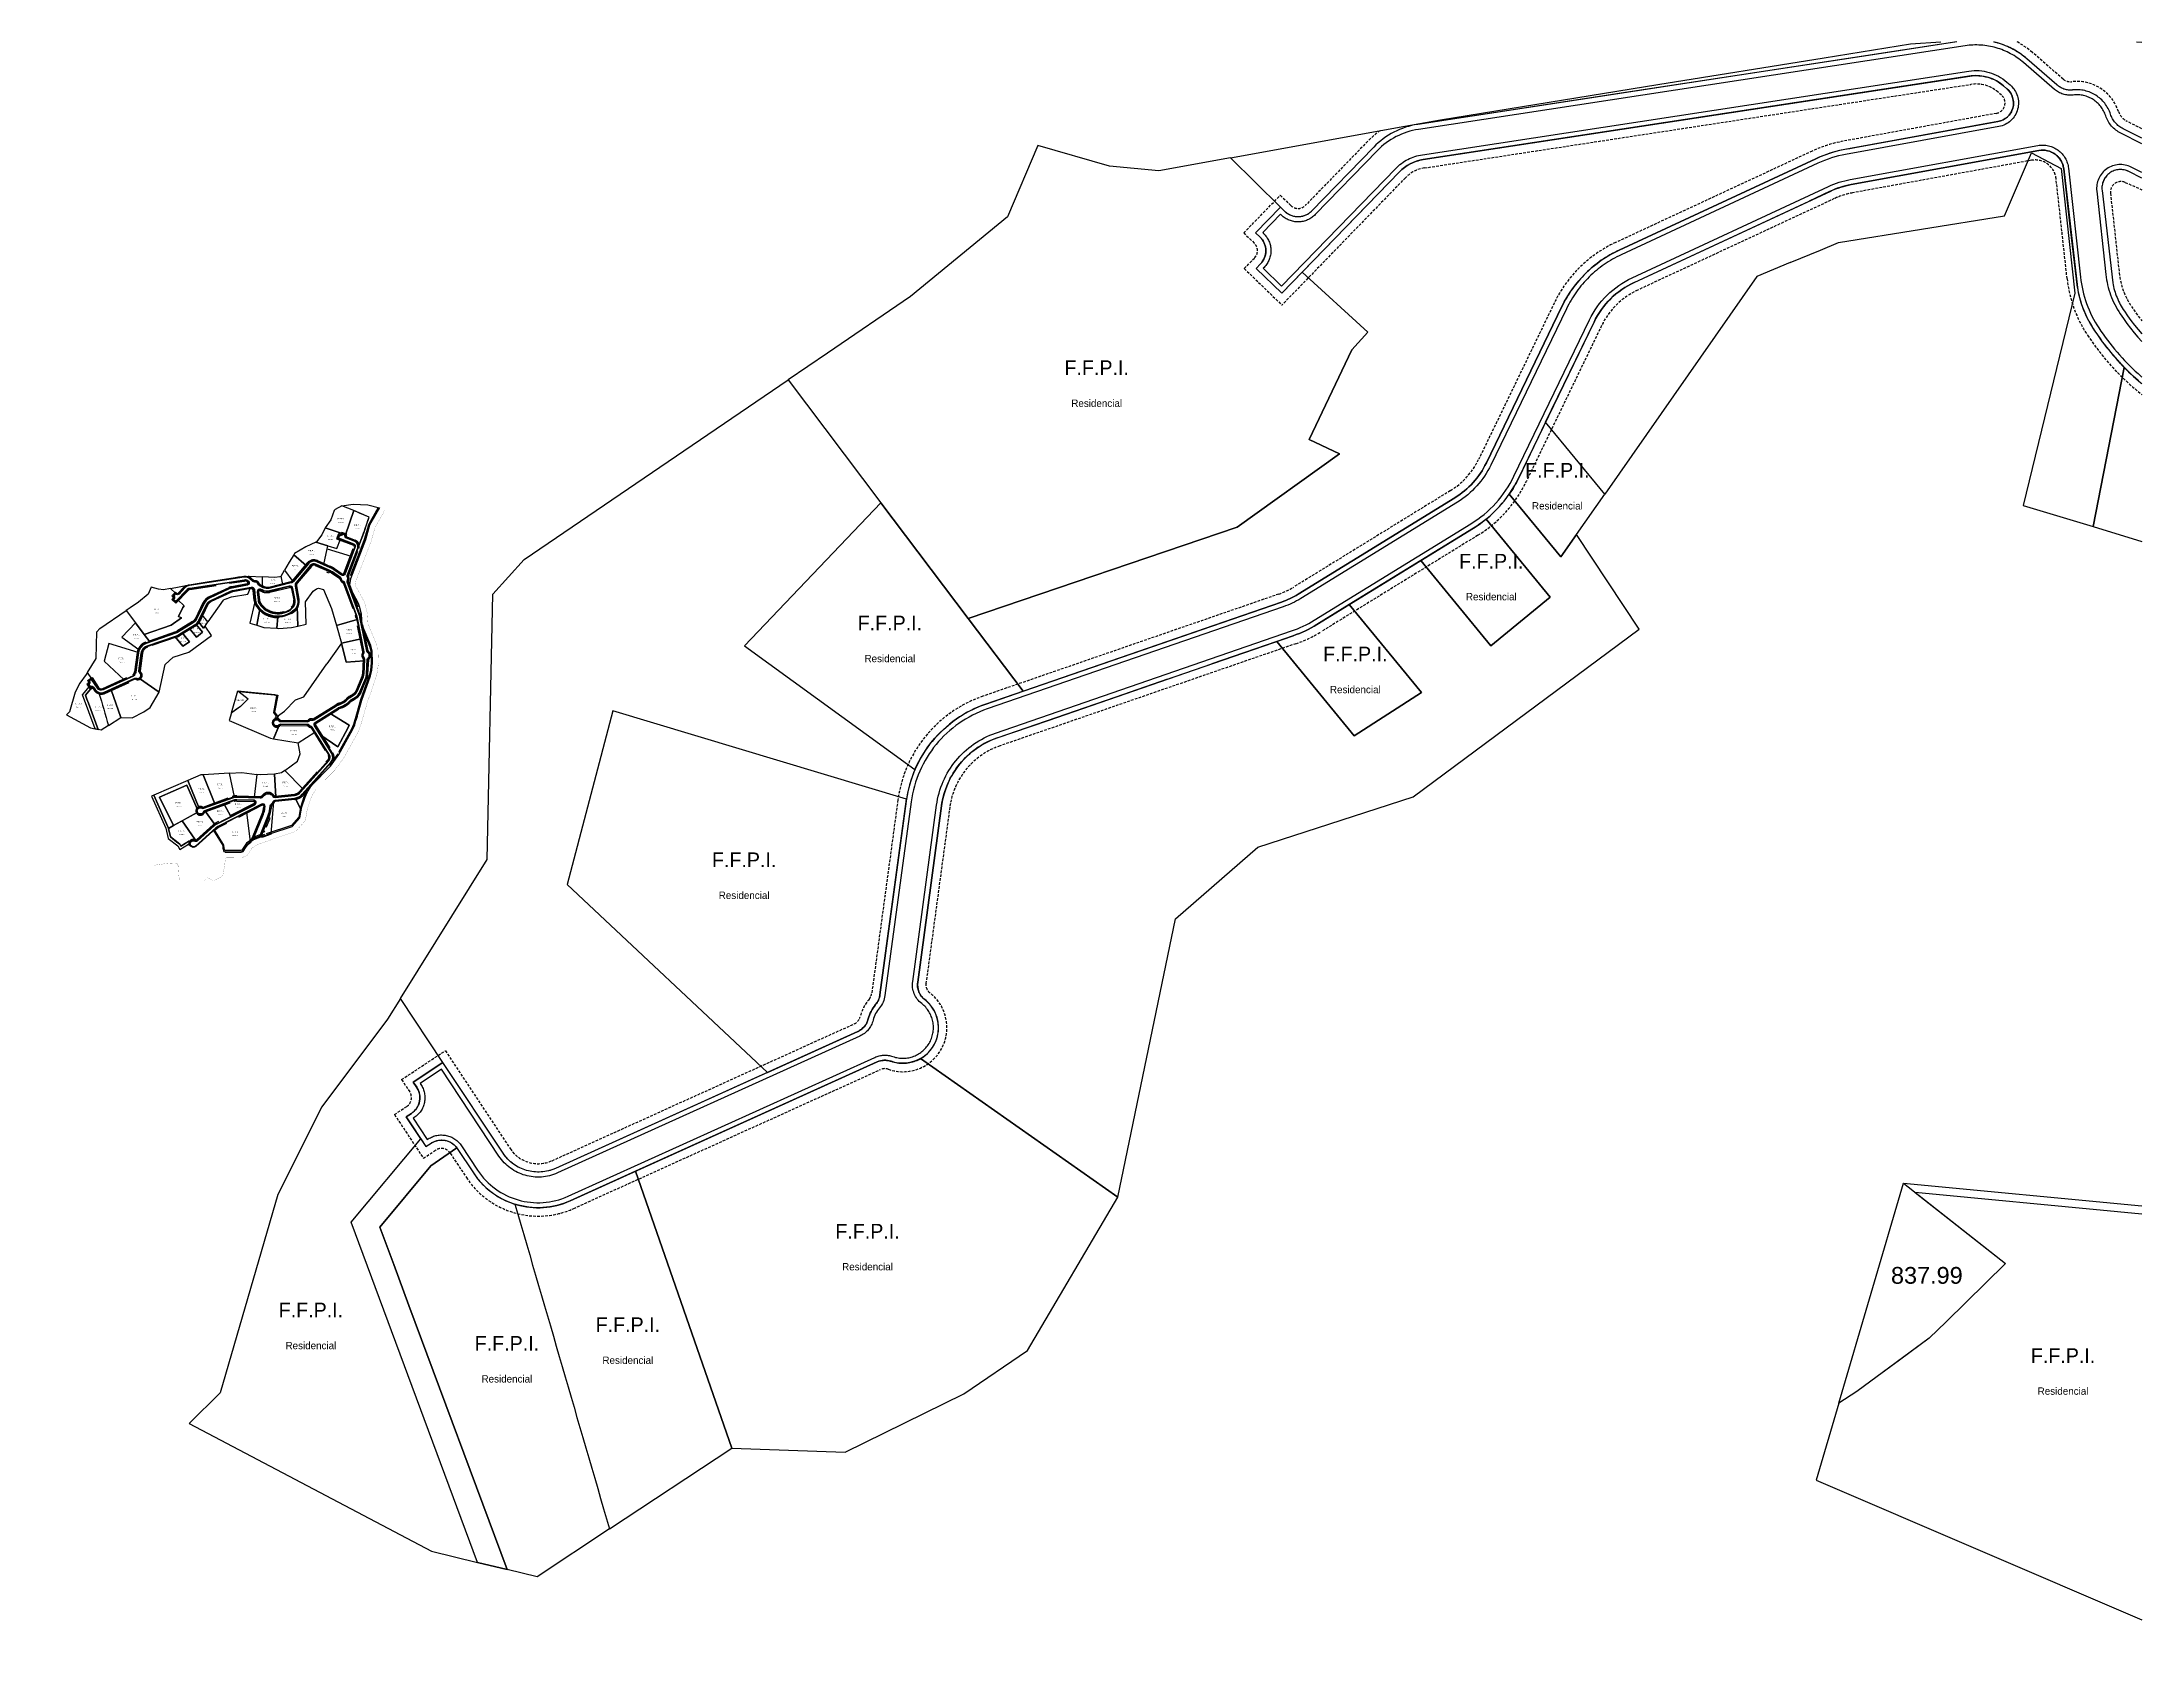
# Paper-space layout '05' of a CAD drawing. Header units: millimetres. Extents: x 36 to 1037, y 37 to 807.
# The model-space entities are those that its viewports show. They can reach past a viewport. Long polylines and large blocks are cut down to what shows.
import ezdxf

# ---------------------------------------------------------------- set-up
doc = ezdxf.new("R2010")
doc.units = ezdxf.units.MM
doc.header["$LTSCALE"] = 10
doc.linetypes.add('DASHED', pattern=[19.05, 12.7, -6.35])
doc.linetypes.add('HIDDEN', pattern=[9.525, 6.35, -3.175])
for name, color, linetype in [('00-text-lotes', 7, 'Continuous'), ('f-derecho de via', 125, 'Continuous'), ('RETIRO', 125, 'HIDDEN')]:
    doc.layers.add(name, color=color, linetype=linetype)
for name, color, linetype, plot in [('_Areas', 42, 'Continuous', False), ('_MV', 211, 'Continuous', False), ('f-lapiz', 8, 'Continuous', False)]:
    doc.layers.add(name, color=color, linetype=linetype, plot=plot)
doc.layers.get('_MV').off()
doc.layers.get('f-lapiz').off()
doc.styles.add('ARIAL', font='GOTHIC.TTF')
doc.styles.get("Standard").update_dxf_attribs({"font": 'arial.ttf'})

msp = doc.modelspace()

# ---------------------------------------------------------------- linework, layer by layer
at = {"layer": '_Areas'}
for p, q in [((732.42, 870.43), (727.83, 872.48)), ((734.66, 875.44), (732.42, 870.43)), ((756.02, 861.38), (740.43, 872.05)), ((759.99, 858.66), (756.02, 861.38)), ((756.02, 861.38), (756.02, 861.38)), ((788.68, 794.53), (769.66, 846.25)), ((548.01, 835.77), (503.3, 827.63)), ((539.84, 820.18), (546.26, 835.2)), ((546.26, 835.2), (553.37, 831.49)), ((553.37, 831.49), (556.63, 801.78)), ((555.59, 817.02), (553.94, 831.41)), ((695.25, 827.37), (702.95, 832.65)), ((702.95, 832.65), (708.03, 834.15)), ((708.03, 834.15), (719.67, 831.15)), ((719.67, 831.15), (739.14, 785.87)), ((783.49, 833.25), (804.17, 777.04)), ((803.29, 798.07), (783.89, 833.4)), ((498.18, 825.97), (493.33, 823.71)), ((677.12, 802.21), (695.25, 827.37)), ((451.61, 804.3), (493.33, 823.71)), ((500.25, 813.79), (539.84, 820.18)), ((557.19, 803.1), (555.59, 817.02)), ((488.76, 809.03), (495.97, 812.02)), ((495.97, 812.02), (500.25, 813.79)), ((480.79, 805.74), (444.58, 753.84)), ((488.76, 809.03), (480.79, 805.74)), ((556.63, 801.78), (544.3, 751.16)), ((678.48, 748.44), (677.12, 802.21)), ((806.01, 791.05), (803.29, 798.07)), ((430.5, 770.99), (442.03, 794.87)), ((657.46, 791.18), (658.61, 744.02)), ((794.49, 778.72), (788.68, 794.53)), ((810.27, 772.19), (806.01, 791.05)), ((739.14, 785.87), (750.78, 745.61)), ((560.95, 746.11), (568.36, 784.05)), ((796.7, 772.71), (794.49, 778.72)), ((804.17, 777.04), (807.03, 768.59)), ((444.58, 753.84), (430.5, 770.99)), ((812.15, 746.14), (810.27, 772.19)), ((807.03, 768.59), (809.36, 757.57)), ((800.3, 759.53), (799.51, 763.48)), ((750.78, 745.61), (800.3, 759.53)), ((809.36, 757.57), (812.41, 742.36)), ((434.13, 738.86), (421.84, 753.83)), ((544.3, 751.16), (560.95, 746.11)), ((416.33, 747.87), (431.59, 729.28)), ((658.61, 744.02), (678.48, 748.44)), ((832.23, 697.53), (812.15, 746.14)), ((437.85, 744.2), (434.13, 738.86)), ((452.76, 721.61), (437.85, 744.2)), ((812.41, 742.36), (816.09, 723.94)), ((400.77, 738), (383.69, 727.49)), ((417.46, 717.67), (400.77, 738)), ((383.69, 727.49), (400.91, 706.52)), ((431.59, 729.28), (417.46, 717.67)), ((398.95, 681.67), (452.76, 721.61)), ((816.09, 723.94), (824, 684.43)), ((366.45, 718.73), (351, 713.4)), ((384.91, 696.25), (366.45, 718.73)), ((311.94, 699.91), (351, 713.4)), ((400.91, 706.52), (384.91, 696.25)), ((762.9, 703.64), (728.14, 653.87)), ((773.91, 657.69), (762.9, 703.64)), ((299.86, 695.74), (311.94, 699.91)), ((835.6, 685.27), (832.23, 697.53)), ((361.9, 669.7), (398.95, 681.67)), ((836.76, 656.1), (835.6, 685.27)), ((286.57, 679.52), (280.89, 637.51)), ((342.33, 652.63), (361.9, 669.7)), ((816.78, 661.02), (773.91, 657.69)), ((815.34, 632.81), (816.78, 661.02)), ((825.47, 664.35), (823.7, 629.87)), ((834.66, 638.64), (836.76, 656.1)), ((328.54, 586.25), (342.33, 652.63)), ((673.24, 575.25), (728.14, 653.87)), ((673.24, 575.25), (728.14, 653.87)), ((831.45, 625.18), (834.66, 638.64)), ((815.21, 630.35), (815.34, 632.81)), ((811.21, 567.41), (831.45, 625.18)), ((281.6, 619.29), (328.54, 586.25)), ((821.09, 619.25), (807.85, 587.12)), ((652.79, 567.91), (673.24, 575.25)), ((796.59, 573.81), (787.07, 567.86)), ((627.16, 541.05), (652.79, 567.91)), ((799.94, 528.45), (811.21, 567.41)), ((754.87, 547.76), (735.78, 535.84)), ((610.45, 528.96), (627.16, 541.05)), ((735.78, 535.84), (780.88, 507.68)), ((603.08, 520.07), (611.87, 527)), ((611.87, 527), (610.45, 528.96)), ((799.94, 528.45), (797.16, 518.82)), ((794.25, 508.75), (797.16, 518.82)), ((780.88, 507.68), (778.86, 502.7)), ((789.26, 496.66), (794.25, 508.75)), ((778.86, 502.7), (753.65, 456.57)), ((176.04, 499.18), (183.08, 497.47)), ((756.6, 437.74), (789.26, 496.66)), ((659.1, 465.94), (699.06, 491.31)), ((699.06, 491.31), (733.15, 436.43)), ((753.65, 456.57), (713.67, 483.93)), ((713.67, 483.93), (740.37, 440.91)), ((664.37, 439.88), (659.1, 465.94)), ((657.88, 422.45), (664.37, 439.88)), ((736.52, 410.16), (756.6, 437.74)), ((627.36, 399.74), (657.88, 422.45)), ((732.23, 424.61), (721.11, 412.18)), ((738.45, 418.82), (670.07, 342.33)), ((690.95, 363.9), (736.52, 410.16)), ((670.74, 355.86), (627.36, 399.74)), ((676.86, 362.68), (670.74, 355.86)), ((681.34, 348.8), (690.95, 363.9)), ((676.07, 336.29), (681.34, 348.8)), ((667.58, 310.84), (676.07, 336.29)), ((653.4, 333.2), (666.7, 305.55)), ((666.7, 305.55), (667.58, 310.84))]:
    msp.add_line(p, q, dxfattribs=at)
for points in [[(763.82, 1030.45), (790.64, 1034.37), (825.24, 1033.15), (852.97, 1025.86), (829.83, 984.6), (819.64, 949.31), (783.83, 857.07), (781.55, 842.49), (783.89, 833.4), (783.49, 833.25), (777.64, 849.18, -0.211166), (777.87, 852.81, 0.243115), (777.89, 860.62, -0.211166), (777.68, 864.25), (802.41, 930.24), (809.94, 950.63), (812.09, 956.46), (813.58, 960.5), (814.67, 963.46), (816.33, 968.08), (817.28, 970.83), (818.47, 974.26), (820.02, 978.73), (822.38, 985.55), (823.91, 989.96), (825.91, 996.35), (828.3, 1003.77), (791.86, 1019.29), (763.82, 1030.45)], [(720.36, 891.19), (730.43, 935.24), (751.95, 928.82), (760.45, 950.98), (791.83, 938.95, -0.411952), (794.43, 933.17), (770.97, 870.58), (770.27, 868.69, -0.486857), (763.51, 866.55), (745.23, 879.06, 0.045278), (736, 884.22), (720.36, 891.19)], [(618.63, 863.22), (627.14, 877.4), (646.44, 850.03, -0.109353), (642.57, 848.1), (633.6, 845.86), (623.03, 843.23), (618.63, 863.22)], [(355.46, 833.98), (396.95, 841.54), (405.44, 843.09), (457.22, 851.52), (496.85, 857.87), (517.44, 861.17), (532.14, 862.09, 0.022353), (530.49, 861.93), (509.47, 858.71), (447.5, 849.23), (400.03, 841.97, 0.163745), (389.55, 836.56), (374.76, 821.3, -0.393701), (368.63, 820.99), (367.32, 822.25), (355.46, 833.98)], [(532.14, 862.09), (542.59, 862.76), (573.66, 861.53), (573.66, 838.14), (568.1, 840.93, -0.19899), (565.1, 844.41, 0.356474), (556.02, 850.18), (556.01, 850.17, -0.211407), (552.53, 851.24, 0.010549), (552.33, 851.41), (545.17, 857.6, 0.193083), (532.14, 862.09, 8.166318)], [(292.95, 724.18), (306.01, 706.86), (367.59, 728.12, 0.054913), (371.54, 729.99), (408.86, 752.97, 0.14321), (416.38, 761.3), (434.38, 798.56, -0.173054), (448.02, 812.01), (494.86, 833.8, -0.079893), (504.15, 836.43), (538.28, 842.64, 0.629921), (540.42, 850.47), (539.61, 851.17, 0.210897), (531.88, 853.54), (401.32, 833.57, 0.163767), (395.65, 830.64), (372.51, 806.76), (388.15, 792.48), (384.32, 788.26), (374.2, 766.87), (381.43, 763.43), (357.02, 746), (292.95, 724.18)], [(660.41, 853.19), (655.65, 847.5, 0.222917), (653.48, 839.29), (659.29, 807.48, -0.038273), (659.74, 803.15, 72.874355)], [(157.67, 633.64), (178.33, 666.78), (179.66, 730.02), (187.14, 738.24), (250.04, 781.09), (272.14, 751.78), (239.59, 717.69), (280.24, 688.17, 0.064509), (278.2, 681.09), (208.23, 702.21), (197.37, 660.78), (245.09, 615.99), (194.6, 593.12, -0.368286), (182.14, 596.71), (167.77, 618.38), (157.67, 633.64)], [(815.21, 630.35, -0.080706), (813.87, 624.04, -10.929007)], [(162.48, 600.14), (163.7, 598.3), (164.95, 599.13, -0.399678), (171.06, 598.04, -1.109529)], [(611.87, 527), (603.08, 520.07, -0.328338), (613.17, 520.39, 0.737616)], [(496.09, 393.22), (525.26, 394.87), (560.7, 390.66), (554.38, 336.39), (512.8, 337.55, 0.044603), (507.75, 337.1), (496.09, 393.22)], [(423.12, 311.43), (396.39, 375.8), (315.89, 340.99), (349.57, 264.06), (350.16, 261.76), (362.3, 268.42), (329.4, 336.45), (394.61, 364.45), (419.14, 308.05, -0.15728), (423.12, 311.43, 1.714715)], [(315.89, 340.99), (310.39, 338.61), (343.88, 262.1), (350.04, 238.04), (372.7, 219.87), (377.82, 211.33), (398.45, 224.07), (403.46, 219.34, -0.446438), (404.52, 232.09), (399.22, 231.59), (394.27, 228.53), (379.84, 219.63), (377.29, 223.88), (355.36, 241.47), (349.57, 264.06), (315.89, 340.99)], [(546.08, 230.09), (537.38, 300.55), (572.9, 318.69, -0.590119), (579.43, 314.28, -0.003712), (578.97, 309.31, -0.04912), (576.94, 299.73, 0.003032), (576.03, 297.1), (552.49, 239.52, -0.104864), (546.08, 230.09, -15.868119)]]:
    msp.add_lwpolyline(points, format="xyb", dxfattribs=at)
for points in [[(791.86, 1019.29), (763.82, 1030.45), (747.33, 1021.94), (745.45, 1019.72), (737.36, 997.57), (723.63, 978.2), (764.71, 964.88), (772.65, 961.83)], [(800.3, 759.53), (750.78, 745.61), (762.9, 703.64), (809.45, 713.79)], [(500.35, 537.12), (515.77, 589.57), (540.05, 570.42), (525.9, 556.56), (521.87, 552.61), (514.78, 547.39), (509.46, 543.48), (504.65, 539.94)]]:
    msp.add_lwpolyline(points, close=True, dxfattribs=at)
for points in [[(823.91, 989.96), (825.68, 995.62), (828.3, 1003.77), (805.76, 1013.37), (791.86, 1019.29), (772.65, 961.83), (772.11, 960.43, 0.414214), (774.7, 954.62), (794.87, 946.88, -0.410514), (802.41, 930.24), (815.56, 965.85)], [(764.71, 964.88), (723.63, 978.2), (715.86, 961.44), (703.06, 945.14), (701.23, 944.28), (730.43, 935.24), (751.95, 928.82), (760.43, 950.99), (753.92, 953.49), (756.96, 961.42), (758.36, 960.89, 0.414214), (764.18, 963.48)], [(730.43, 935.24), (701.23, 944.28), (677.98, 933.25), (651, 917.12), (649.29, 914.28), (678.72, 888.31), (682.82, 893.21, -0.334999), (704.54, 898.23), (720.36, 891.19)], [(728.9, 928.57), (786.1, 910.94), (770.97, 870.58), (770.27, 868.69, -0.486857), (763.51, 866.55), (745.23, 879.06, 0.045278), (736, 884.22), (720.36, 891.19)], [(678.72, 888.31), (649.29, 914.28), (638.34, 896.04), (627.14, 877.4), (646.44, 850.03, 0.048544), (647.82, 851.39)], [(618.63, 863.22), (618.02, 862.21), (616.03, 861.19), (603.81, 860.27), (573.66, 861.53), (573.66, 838.14), (576.64, 836.65, 0.168138), (589.7, 834.93), (623.03, 843.23)], [(384.32, 788.26), (388.15, 792.48), (372.51, 806.76), (367.64, 801.74), (361.54, 807.66), (362.58, 808.74, 0.414214), (362.48, 815.1), (361.4, 816.14), (367.32, 822.25), (355.46, 833.98), (338.36, 830.87), (326.63, 832), (309.51, 836.95), (302.26, 819.92), (279.15, 800.92), (259.43, 787.48), (250.04, 781.09), (272.14, 751.78), (292.95, 724.18), (357.02, 746), (381.43, 763.45), (374.2, 766.87)], [(645.88, 833.59, 0.433016), (638.53, 838.33), (591.75, 826.68, -0.162568), (573.74, 828.61), (569.43, 830.75, 0.600788), (563.09, 826.22), (565.62, 804.2, 0.107035), (568.39, 797.49, 0.454715), (644.45, 787.34, 0.263468), (650.92, 805.95)], [(657.46, 791.18, -0.112136), (650.06, 780.95, -0.182941), (610.67, 766.17), (608.96, 738.91), (613.12, 738.62), (643.28, 740.61), (658.61, 744.02)], [(610.67, 766.17, -0.201074), (568.36, 784.05), (560.95, 746.11), (577.6, 741.06), (608.96, 738.91)], [(430.5, 770.99), (424.04, 757.6, -0.038379), (421.84, 753.83), (434.13, 738.86), (437.85, 744.2), (444.58, 753.85)], [(292.95, 724.18), (272.14, 751.78), (239.59, 717.69), (280.24, 688.17, -0.210437), (297.09, 703.78), (306.01, 706.86)], [(416.33, 747.87, -0.032457), (413.31, 745.73), (400.77, 738), (417.46, 717.67), (431.59, 729.28)], [(383.69, 727.49), (376, 722.75, -0.054913), (370.36, 720.08), (366.45, 718.73), (384.91, 696.25), (400.91, 706.52)], [(809.45, 713.79), (762.9, 703.64), (773.91, 657.69), (816.78, 661.02), (816.98, 664.79, 0.211166), (815.68, 668.19, -0.36962), (814.87, 679.21, 0.211166), (815.66, 682.77)], [(278.2, 681.09), (208.23, 702.21), (197.37, 660.78), (245.09, 615.99), (266.6, 625.73, 0.228548), (269.11, 628.73, -0.11489), (270.87, 632.16, 0.143442), (271.9, 634.47)], [(160.26, 606.21, 0.429072), (161.4, 612.64), (160.69, 613.7), (167.78, 618.39), (157.67, 633.64), (154.58, 628.69), (138.96, 607.82), (128.42, 586.91), (114.73, 539.59), (107.29, 532.28), (165.02, 501.86), (176.04, 499.18), (145.88, 580.26), (162.48, 600.14), (159.01, 605.39)], [(328.54, 586.25), (281.59, 619.29, -0.218125), (274.54, 618.63, 0.192796), (271.2, 618.49), (213.66, 592.42), (236.6, 526.43), (263.59, 525.48), (291.9, 539.34), (307.03, 549.72)], [(183.08, 497.47), (176.04, 499.18), (145.88, 580.26), (162.48, 600.14), (163.7, 598.3), (164.95, 599.13, -0.399678), (171.06, 598.04), (164.93, 593.72), (152.72, 579.09), (156.04, 570.17), (159.66, 560.43)], [(207.46, 507.15), (190.23, 495.74), (183.08, 497.47), (159.66, 560.43), (156.04, 570.17), (152.72, 579.09), (164.93, 593.72), (171.06, 598.04, -0.012471), (171.19, 597.86), (175.05, 592.02, 0.045821), (177.16, 589.38, 0.125372), (184.93, 584.58), (184.93, 584.58, -0.000012), (184.93, 584.58, 0.000004)], [(213.66, 592.42), (198.11, 585.38, -0.184402), (184.93, 584.58, 0.000004), (207.46, 507.15), (236.6, 526.43)], [(593.23, 476.67), (600.89, 475.42), (614.59, 507.62, -0.60598), (600.04, 511.57, -0.291339), (603.18, 520.14), (605.46, 525), (607.52, 529.38), (601.47, 538.28), (609.03, 577.92), (603.35, 579.32), (566.72, 582.79), (518.59, 587.34), (540.05, 570.42), (525.9, 556.56), (521.87, 552.61), (504.65, 539.94), (500.35, 537.12), (494.96, 518.75)], [(780.88, 507.68), (735.78, 535.84), (701.15, 514.22, 0.211166), (699.11, 511.21, -0.024068), (698.92, 510.42, 0.211166), (699.43, 506.81), (713.63, 483.96), (753.65, 456.57), (778.86, 502.7)], [(699.06, 491.31), (692.21, 502.33, 0.211166), (689.2, 504.38, -0.165991), (684.41, 507.07, 0.211166), (681.1, 508.56), (617.93, 509.07, 0.211214), (614.59, 507.62, -0.008657), (614.38, 507.41), (600.89, 475.42), (659.1, 465.94)], [(627.36, 399.74), (619.77, 394.08), (603.4, 390.84), (606.37, 336.93), (650.84, 341.43, 0.187253), (663.73, 348), (670.75, 355.84)], [(496.09, 393.22), (433, 389.67), (461.29, 320.73), (503.11, 335.85, -0.042214), (507.75, 337.1)], [(603.4, 390.84), (569.85, 389.58), (560.7, 390.66), (554.38, 336.39), (568.98, 335.98, 0.250465), (576.15, 339.56, -0.535492), (600.28, 338.84, 0.285924), (604.55, 336.74), (606.37, 336.93)], [(433, 389.67), (427.79, 389.38), (396.39, 375.8), (423.12, 311.43, -0.223353), (430.34, 311.1, 0.211166), (433.97, 310.85), (461.29, 320.73)], [(419.14, 308.05), (394.61, 364.45), (329.4, 336.45), (362.3, 268.42), (418.92, 299.49, -0.270059)], [(653.4, 333.2, -0.015116), (651.69, 332.97), (605.02, 328.25, 0.274121), (601.33, 325.52, -0.010574), (601.08, 324.96), (594.34, 249.24), (645.53, 266.42), (663.62, 287.15), (666.7, 305.55)], [(555.6, 319.4, 0.776574), (553.68, 327.91), (513.36, 329.05, 0.094087), (506, 327.86), (483.48, 319.72), (498.83, 290.4)], [(592.61, 286.09), (587.52, 288.18), (588.33, 290.15, 0.081542), (593.02, 309.13), (593.59, 315.47, -0.234328), (595.68, 318.88, 0.143004), (601.08, 324.96), (594.34, 249.24), (575.09, 242.39, -0.648425), (570.68, 247.01), (579.11, 267.63), (584.2, 265.54)], [(498.83, 290.4), (483.48, 319.72), (437.87, 303.22), (461.31, 270.96, -0.033157), (464.56, 272.9)], [(458.52, 268.76, -0.031207), (461.31, 270.96), (437.87, 303.22), (437.47, 303.07), (436.86, 302.86, 0.211166), (434.23, 300.34, -0.629879), (418.92, 299.49), (382.83, 279.69), (413.14, 236.23), (416.72, 232.23, 0.134763), (418.85, 233.29)], [(537.38, 300.55), (468.42, 265.33, 0.06443), (464.19, 262.43), (457.79, 256.71), (479.78, 220.78), (480.18, 214.98), (482.43, 206.52), (517.03, 206.09), (523.26, 206.24), (527.38, 207.36), (533.21, 216.15), (537.56, 222.69), (538.89, 224.7), (542.64, 227.28, 0.040487), (546.08, 230.09)], [(382.83, 279.69), (362.3, 268.42), (350.16, 261.76), (355.36, 241.47), (369.87, 229.83), (377.29, 223.88), (379.84, 219.63), (399.2, 231.58), (404.52, 232.09, -0.28689), (413.69, 232.7, 0.175433), (416.72, 232.23), (413.14, 236.23)], [(569.29, 247.58, 0.382548), (571.53, 241.29), (552.77, 234.27), (550.22, 232.51, 0.064144), (553.88, 238.95), (555.03, 241.77)]]:
    msp.add_lwpolyline(points, format="xyb", close=True, dxfattribs=at)
at = {"layer": '_Areas', "linetype": 'Continuous'}
for points in [[(594.75, 249.39), (575.09, 242.39, -0.648422), (570.68, 247.01), (588.52, 290.61, 0.074848), (593.02, 309.13), (593.59, 315.47, -0.234328), (595.68, 318.88, 0.153811), (601.33, 325.52, -0.274121), (605.02, 328.25), (651.69, 332.97, 0.187253), (670.07, 342.33), (738.45, 418.82, 0.332884), (740.37, 440.91), (699.43, 506.81, -0.211166), (698.92, 510.42, 0.024068), (699.11, 511.21, -0.211166), (701.15, 514.22), (754.87, 547.76, -0.064036), (760.67, 550.42, 0.128599), (782.13, 563.82, -0.064036), (787.07, 567.86), (796.59, 573.81, 0.15674), (807.85, 587.12), (821.59, 620.47, 0.085104), (823.7, 629.87), (825.47, 664.35, -0.211166), (827.11, 667.6, 0.518565), (826.09, 681.46, -0.211166), (824, 684.43), (807.91, 764.83, 0.038744), (805.45, 773.54), (777.64, 849.18, -0.211166), (777.87, 852.81, 0.243115), (777.89, 860.62, -0.211166), (777.68, 864.25), (802.39, 930.18, 0.411952), (794.87, 946.88), (774.7, 954.62, -0.414214), (772.11, 960.43), (772.65, 961.83), (764.71, 964.88), (764.18, 963.48, -0.414214), (758.36, 960.89), (756.96, 961.42), (753.92, 953.49), (791.83, 938.95, -0.411952), (794.43, 933.17), (770.27, 868.69, -0.486857), (763.51, 866.55), (745.23, 879.06, 0.045278), (736, 884.22), (704.54, 898.23, 0.334999), (682.82, 893.21), (647.82, 851.39, -0.15874), (642.57, 848.1), (589.7, 834.93, -0.168138), (576.64, 836.65), (568.1, 840.93, -0.19899), (565.1, 844.41, 0.356474), (556.02, 850.18), (556.01, 850.17, -0.211407), (552.53, 851.24, 0.010549), (552.33, 851.41), (545.17, 857.6, 0.219644), (530.27, 861.9), (400.03, 841.97, 0.163745), (389.55, 836.56), (374.76, 821.3, -0.414239), (368.4, 821.2), (367.32, 822.25), (361.4, 816.14), (362.48, 815.1, -0.414214), (362.58, 808.74), (361.54, 807.66), (367.64, 801.74), (395.65, 830.64, -0.163745), (401.32, 833.57), (531.55, 853.49, -0.219644), (539.61, 851.17), (540.42, 850.47, -0.629921), (538.28, 842.64), (501.78, 836, 0.063928), (494.86, 833.8), (448.02, 812.01, 0.173054), (434.38, 798.56), (416.38, 761.3, -0.14321), (408.86, 752.97), (371.54, 729.99, -0.054913), (367.59, 728.12), (297.09, 703.78, 0.283211), (278.15, 680.66), (271.9, 634.47, -0.143442), (270.87, 632.16, 0.11489), (269.11, 628.73, -0.228548), (266.6, 625.73), (194.6, 593.12, -0.368286), (182.14, 596.71), (167.79, 618.39), (160.7, 613.7), (161.53, 612.45, -0.414214), (160.26, 606.21), (159.01, 605.39), (163.7, 598.3), (164.95, 599.13, -0.414214), (171.19, 597.86), (175.05, 592.02, 0.368286), (198.11, 585.38), (271.2, 618.49, -0.192796), (274.54, 618.63, 0.848836), (282.58, 633.36, -0.266652), (280.89, 637.51), (286.57, 679.52, -0.283211), (299.86, 695.74), (370.36, 720.08, 0.054913), (376, 722.75), (413.31, 745.73, 0.14321), (424.04, 757.6), (442.03, 794.87, -0.173054), (451.61, 804.3), (498.45, 826.09, -0.063928), (503.3, 827.63), (548.01, 835.77, -0.427003), (553.94, 831.41), (557.19, 803.1, 0.109973), (561.3, 792.8, 0.454545), (650.06, 780.95, -0.41239), (566.43, 786.13)], [(595.16, 248.26), (575.49, 241.26, -0.648422), (569.57, 247.46), (587.41, 291.07, 0.074848), (591.83, 309.23), (592.4, 315.58, -0.234328), (595.05, 319.9, 0.153811), (600.22, 325.99, -0.274121), (604.9, 329.44), (651.57, 334.17, 0.187253), (669.18, 343.13), (737.55, 419.62, 0.332884), (739.35, 440.28), (698.41, 506.18, -0.211166), (697.77, 510.74, 0.024068), (697.93, 511.43, -0.211166), (700.52, 515.24), (754.24, 548.78, -0.064036), (760.31, 551.57, 0.128599), (781.26, 564.64, -0.064036), (786.43, 568.88), (795.96, 574.82, 0.15674), (806.74, 587.58), (820.48, 620.93, 0.085104), (822.5, 629.93), (824.27, 664.41, -0.211166), (826.35, 668.53, 0.518565), (825.47, 680.43, -0.211166), (822.82, 684.2), (806.73, 764.59, 0.038744), (804.33, 773.13), (776.51, 848.77, -0.211166), (776.8, 853.37, 0.243115), (776.82, 860.07, -0.211166), (776.56, 864.67), (801.26, 930.6, 0.411952), (794.44, 945.76), (774.27, 953.5, -0.414214), (770.99, 960.86), (771.1, 961.14), (765.4, 963.33), (765.3, 963.05, -0.414214), (757.93, 959.77), (757.65, 959.87), (755.47, 954.18), (792.26, 940.07, -0.411952), (795.55, 932.74), (771.39, 868.27, -0.486857), (762.83, 865.56), (744.55, 878.07, 0.045278), (735.51, 883.12), (704.05, 897.14, 0.334999), (683.74, 892.44), (648.74, 850.62, -0.15874), (642.86, 846.94), (589.99, 833.76, -0.168838), (576.1, 835.57), (567.56, 839.86, -0.19899), (563.96, 844.03, 0.356474), (556.17, 848.98), (556.15, 848.98, -0.211407), (551.74, 850.33, 0.327785), (551.74, 850.33), (544.38, 856.7, 0.219644), (530.45, 860.71), (400.21, 840.78, 0.163745), (390.41, 835.72), (375.62, 820.47, -0.414239), (367.56, 820.34), (367.35, 820.55), (363.1, 816.17), (363.32, 815.96, -0.414214), (363.44, 807.9), (363.23, 807.69), (367.61, 803.44), (394.79, 831.48, -0.163745), (401.14, 834.75), (531.37, 854.68, -0.219644), (540.39, 852.08), (541.2, 851.38, -0.629921), (538.49, 841.46), (501.99, 834.82, 0.063928), (495.37, 832.71), (448.53, 810.92, 0.173054), (435.46, 798.04), (417.46, 760.78, -0.14321), (409.49, 751.94), (372.17, 728.97, -0.054913), (367.98, 726.98), (297.48, 702.64, 0.283211), (279.34, 680.5), (273.09, 634.31, -0.143442), (271.79, 631.38, 0.11489), (270.27, 628.44, -0.228548), (267.09, 624.64), (195.1, 592.03, -0.368286), (181.13, 596.05), (167.45, 616.73), (162.36, 613.36), (162.53, 613.11, -0.414214), (160.92, 605.21), (160.67, 605.05), (164.04, 599.96), (164.29, 600.13, -0.414214), (172.19, 598.52), (176.05, 592.68, 0.368286), (197.61, 586.47), (270.7, 619.58, -0.192796), (274.94, 619.77, 0.848836), (281.84, 632.41, -0.266652), (279.7, 637.67), (285.38, 679.68, -0.283211), (299.47, 696.88), (369.97, 721.22, 0.054913), (375.37, 723.78), (412.69, 746.75, 0.14321), (422.96, 758.12), (440.95, 795.39, -0.173054), (451.1, 805.39), (497.94, 827.18, -0.063928), (503.08, 828.82), (547.8, 836.95, -0.435041), (555.07, 831.53), (557.93, 805.55, 0.119325), (562.3, 793.47, 0.124324), (583.38, 774.27, 0.124324)], [(485.77, 206.48), (517.03, 206.09), (523.11, 206.09), (527.38, 207.36), (533.21, 216.15), (537.56, 222.69, -0.095694), (540.88, 226.07), (542.64, 227.28, 0.145836), (552.49, 239.52), (575.56, 295.92, 0.074848), (579.08, 310.38), (579.43, 314.28, 0.590119), (572.9, 318.69), (468.42, 265.33, 0.06443), (464.19, 262.43), (415.38, 218.78, -0.414214), (403.38, 219.45), (403.15, 219.71, -0.837932), (413.69, 232.7, 0.317708), (418.85, 233.29), (458.52, 268.76, -0.06443), (464.56, 272.9), (555.6, 319.4, 0.776574), (553.68, 327.91), (513.36, 329.05, 0.094087), (506, 327.86), (436.86, 302.86, 0.211166), (434.23, 300.34, -2.584508), (430.34, 311.1, 0.211166), (433.97, 310.85), (503.11, 335.85, -0.094087), (513.6, 337.54), (568.98, 335.98, 0.250465), (576.15, 339.56, -0.535492), (600.28, 338.84, 0.285924), (604.55, 336.74), (650.84, 341.43, 0.187253), (663.73, 348), (732.11, 424.49, 0.332884), (733.15, 436.43), (692.21, 502.33, 0.211166), (689.2, 504.38, -0.165991), (684.41, 507.07, 0.211166), (681.1, 508.56), (617.93, 509.07, 0.211214), (614.59, 507.62, -2.584508), (614.68, 519.06, 0.211119), (617.99, 517.57), (681.17, 517.06, 0.211166), (684.51, 518.51, -0.281824), (693.05, 520.92, 0.211166), (696.65, 521.43), (750.37, 554.97, -0.064036), (758.14, 558.54, 0.128599), (775.95, 569.66, -0.064036), (782.57, 575.07), (792.09, 581.02, 0.15674), (799.99, 590.36), (813.73, 623.71, 0.085104), (815.21, 630.3), (816.98, 664.79, 0.211166), (815.68, 668.19, -0.36962), (814.87, 679.21, 0.211166), (815.66, 682.77), (799.57, 763.16, 0.038744), (797.47, 770.61), (769.66, 846.25, 0.211166), (767.13, 848.87, -0.267765), (761.91, 855.57, 0.211166), (759.99, 858.66), (740.43, 872.05, 0.045278), (732.54, 876.46), (701.08, 890.47, 0.334999), (689.34, 887.75), (655.65, 847.5, 0.222917), (653.48, 839.29), (659.29, 807.48, -0.263468), (650.06, 780.95)], [(485.76, 205.28), (517.02, 204.89), (523.28, 204.89), (528.14, 206.33), (534.21, 215.48), (538.56, 222.03, -0.095694), (541.56, 225.09), (543.32, 226.3, 0.145836), (553.6, 239.06), (576.67, 295.46, 0.074848), (580.28, 310.27), (580.63, 314.18, 0.590119), (572.36, 319.76), (467.88, 266.4, 0.06443), (463.39, 263.32), (414.58, 219.68, -0.414214), (404.27, 220.25), (404.05, 220.5, -0.837535), (413.11, 231.64, 0.317869), (419.65, 232.39), (459.32, 267.87, -0.06443), (465.1, 271.83), (556.15, 318.33, 0.776574), (553.72, 329.11), (513.4, 330.25, 0.094087), (505.59, 328.99), (436.46, 303.98, 0.211166), (433.12, 300.8, -2.584508), (429.78, 310.04, 0.211166), (434.38, 309.72), (503.52, 334.73, -0.094087), (513.57, 336.34), (568.95, 334.78, 0.250465), (577.13, 338.86, -0.535492), (599.26, 338.2, 0.285924), (604.67, 335.55), (650.96, 340.23, 0.187253), (664.63, 347.2), (733.01, 423.69, 0.332884), (734.17, 437.06), (693.23, 502.96, 0.211166), (689.42, 505.56, -0.165991), (685.31, 507.87, 0.211166), (681.11, 509.76), (617.94, 510.27, 0.211214), (613.71, 508.44, -2.584508), (613.78, 518.26, 0.211119), (617.98, 516.37), (681.16, 515.86, 0.211166), (685.39, 517.69, -0.281824), (692.72, 519.76, 0.211166), (697.29, 520.41), (751.01, 553.95, -0.064036), (758.5, 557.39, 0.128599), (776.83, 568.83, -0.064036), (783.2, 574.05), (792.73, 580, 0.15674), (801.1, 589.91), (814.84, 623.25, 0.085104), (816.41, 630.24), (818.18, 664.73, 0.211166), (816.53, 669.03, -0.36962), (815.84, 678.5, 0.211166), (816.84, 683), (800.75, 763.4, 0.038744), (798.6, 771.02), (770.78, 846.66, 0.211166), (767.58, 849.98, -0.267765), (763.1, 855.73, 0.211166), (760.67, 859.65), (741.11, 873.04, 0.045278), (733.03, 877.55), (701.57, 891.57, 0.334999), (688.42, 888.52), (654.73, 848.27, 0.222917), (652.3, 839.07), (658.11, 807.26, -0.263468), (649.27, 781.85, -0.263468)], [(649.27, 781.85, -0.312509), (583.38, 774.27)]]:
    msp.add_lwpolyline(points, format="xyb", dxfattribs=at)
at = {"layer": '_Areas'}
for points in [[(728.9, 928.57), (786.1, 910.94)], [(311.94, 699.91), (340.51, 709.78)], [(515.77, 589.57), (603.66, 581.25), (611.27, 579.4), (603.48, 538.6), (611.87, 526.99), (603.19, 520.16)], [(785.32, 576.79), (785.32, 576.79)], [(676.86, 362.68), (721.09, 412.2)], [(592.61, 286.09), (587.52, 288.18), (579.11, 267.63), (584.2, 265.54), (592.61, 286.09)], [(575.72, 252.81), (577.11, 256.13), (578.95, 255.35), (577.56, 252.03), (575.72, 252.81)], [(573.92, 242.18), (552.77, 234.27), (546.13, 229.69), (542.64, 227.28), (546.08, 230.09)]]:
    msp.add_lwpolyline(points, dxfattribs=at)
at = {"layer": '_Areas', "linetype": 'Continuous'}
for points in [[(647.06, 833.8, 0.433016), (638.24, 839.5), (591.46, 827.84, -0.171349), (573.36, 830.12), (570.03, 831.79, 0.595051), (561.81, 826.08), (563.99, 806.21, 0.119325), (567.38, 796.83, 0.454715), (645.24, 786.44, 0.263468), (652.1, 806.17)], [(645.88, 833.59, 0.433016), (638.53, 838.33), (591.75, 826.68, -0.171707), (572.82, 829.05), (569.49, 830.72, 0.605992), (563.09, 826.22), (565.62, 804.2, 0.107035), (568.39, 797.49, 0.454715), (644.45, 787.34, 0.263468), (650.92, 805.95)]]:
    msp.add_lwpolyline(points, format="xyb", close=True, dxfattribs=at)
at = {"layer": '_Areas', "color": 2}
msp.add_lwpolyline([(555.03, 241.77), (569.29, 247.58)], dxfattribs=at)
msp.add_lwpolyline([(573.91, 242.18), (571.53, 241.29, -0.382548), (569.29, 247.58), (570.68, 247.01, 0.532009)], format="xyb", close=True, dxfattribs=at)
msp.add_lwpolyline([(542.64, 227.28), (546.08, 230.09, 0.050559), (549.67, 234.31, 0.049768), (552.32, 239.11), (553.45, 241.87), (555.03, 241.77), (553.88, 238.95, -0.064144), (550.22, 232.51), (542.64, 227.28)], format="xyb", dxfattribs=at)
at = {"layer": '_Areas'}
for centre, radius, start, end in [((707.08, 820.82), 61.19, 60.5635, 63.206), ((712.2, 830.78), 50, 55.6197, 60.0598), ((757.45, 854.95), 4.5, 7.9247, 55.6197), ((770.33, 856.74), 8.5, 187.9247, 215.098), ((770.33, 856.74), 8.5, 215.098, 247.8852), ((765.43, 844.7), 4.5, 20.1902, 67.8852), ((548.89, 830.75), 5.09, 7.3676, 99.8582), ((507.08, 807.42), 20.57, 108.291, 115.6439), ((506.88, 807.96), 20, 100.3166, 108.234), ((460.04, 786.17), 20, 114.9478, 154.2199), ((581.95, 807.06), 25.07, 189.0904, 211.3608), ((631.25, 802.36), 28.5, 336.8917, 1.5724), ((609.8, 824.66), 58.02, 211.8803, 224.4177), ((751, 753.76), 49.47, 11.3303, 22.5201), ((398.37, 770), 28.5, 309.0561, 325.4285), ((306.39, 676.84), 20, 109.0476, 148.0463), ((306.39, 676.84), 20, 148.0463, 172.2984), ((828.41, 685.32), 4.5, 191.3152, 239.0102), ((821.71, 674.17), 8.5, 309.3715, 59.0102), ((829.96, 664.12), 4.5, 129.3715, 177.0665), ((285.35, 636.9), 4.5, 172.2984, 232.021), ((277.35, 626.66), 8.5, 352.2984, 52.021), ((277.33, 626.66), 8.51, 300.0302, 352.2984), ((795.11, 631.34), 20.13, 338.7202, 357.1766), ((795.24, 631.33), 28.5, 344.9098, 357.0665), ((792.66, 632.02), 31.17, 335.8163, 344.9098), ((781.5, 597.98), 28.5, 301.9767, 337.5984), ((800.31, 546.65), 25, 121.9767, 136.6326), ((745.79, 598.15), 50, 304.2579, 316.6326), ((745.79, 598.15), 50, 298.6548, 304.2579), ((768.11, 526.55), 25, 107.3208, 115.6219), ((745.79, 598.15), 50, 287.3208, 298.6548), ((768.11, 526.55), 25, 115.6219, 121.9767), ((608.34, 513.37), 8.52, 55.4264, 128.1344), ((724.66, 431.15), 18.5, 318.2047, 31.8301), ((724.66, 431.15), 10, 319.185, 31.8518), ((648.82, 361.33), 28.5, 279.2448, 318.2047)]:
    msp.add_arc(centre, radius, start, end, dxfattribs=at)
at = {"layer": 'f-derecho de via', "const_width": 0.3}
msp.add_lwpolyline([(865.16, 1019.03), (842.81, 979.17), (840.82, 972.28), (832.89, 944.83), (822, 916.78), (797.4, 853.42), (795.79, 843.18), (796.98, 838.58), (815.98, 803.99), (819.41, 795.14), (824.13, 774.24), (825.92, 749.39), (845.48, 702.06), (849.49, 687.43), (850.76, 655.54), (848.43, 636.18), (844.88, 621.24), (824.52, 563.16), (819.66, 546.36), (807.45, 504.13), (801.87, 490.59), (768.4, 430.21), (747.2, 401.09), (701.94, 355.15), (693.75, 342.3), (689.15, 331.36), (681.18, 307.46), (680.48, 303.25), (676.75, 280.95), (653.57, 254.38), (598.91, 236.04), (568.35, 225.16), (559.27, 221.78), (554.06, 218.19), (549.04, 214.73), (537.08, 196.71), (524.92, 192.07), (488.95, 192.45), (486.06, 188.97), (484.44, 174.15), (479.66, 147.95), (458.66, 137.08)], dxfattribs=at)
at = {"layer": 'f-derecho de via'}
msp.add_lwpolyline([(529.05, 193.25, 0.3, 0.3, 0), (525.07, 192.07, 0.3, 0.3, 0), (488.95, 192.45, 0.3, 0.3, 0), (486.06, 188.97, 0.3, 0.3, 0), (484.43, 174.11, 0.3, 0.3, 0), (479.66, 147.95, 0.3, 0.3, 0), (458.66, 137.08, 0.3, 0.3, 0), (444.78, 143.53, 0.3, 0.3, 0), (443.46, 144.22, 0.3, 0.3, 0), (425, 126.8, 0.3, 0.3, 0), (411.69, 120.55, 0.3, 0.3, 0), (395.42, 122.66, 0.3, 0.3, 0), (382.99, 130.28, 0.3, 0.3, 0), (378.29, 136.66, 0.3, 0.3, 0), (375.15, 148.67, 0.3, 0.3, 0), (373.54, 172.4, 0.3, 0.3, 0), (371.94, 176.78, 0.3, 0.3, 0), (369.97, 177.85, 0.3, 0.3, 0), (365.03, 179.3, 0.3, 0.3, 0), (355.59, 178.89, 0.3, 0.3, 0), (340.47, 177.4, 0.3, 0.3, 0), (317.62, 174.07, 0, 0, 0)], format="xyseb", dxfattribs=at)
msp.add_lwpolyline([(529.05, 193.25, 0.3, 0.3, 0), (525.07, 192.07, 0.3, 0.3, 0), (488.95, 192.45, 0.3, 0.3, 0), (486.06, 188.97, 0.3, 0.3, 0), (484.43, 174.11, 0.3, 0.3, 0), (479.66, 147.95, 0.3, 0.3, 0), (458.66, 137.08, 0.3, 0.3, 0), (444.78, 143.53, 0.3, 0.3, 0), (443.46, 144.22, 0.3, 0.3, 0), (425, 126.8, 0.3, 0.3, 0), (411.69, 120.55, 0.3, 0.3, 0), (395.42, 122.66, 0.3, 0.3, 0), (382.99, 130.28, 0.3, 0.3, 0), (378.29, 136.66, 0.3, 0.3, 0), (375.15, 148.67, 0.3, 0.3, 0), (373.54, 172.4, 0.3, 0.3, 0), (371.94, 176.78, 0.3, 0.3, 0), (369.97, 177.85, 0.3, 0.3, 0), (365.03, 179.3, 0.3, 0.3, 0), (355.59, 178.89, 0.3, 0.3, 0), (340.47, 177.4, 0.3, 0.3, 0), (317.62, 174.07, 0, 0, 0)], format="xyseb", dxfattribs=at)
at = {"layer": 'RETIRO', "linetype": 'DASHED', "ltscale": 0.02}
for p, q in [((775.42, 956.49), (795.59, 948.75)), ((768.39, 869.39), (792.56, 933.87)), ((779.55, 863.55), (804.26, 929.48)), ((705.35, 900.06), (736.81, 886.05)), ((681.29, 894.49), (646.29, 852.67)), ((690.88, 886.47), (657.19, 846.22)), ((700.27, 888.64), (731.73, 874.63)), ((764.64, 868.2), (746.36, 880.71)), ((758.86, 857.01), (739.3, 870.4)), ((401.62, 831.59), (531.85, 851.52)), ((539.11, 848.96), (538.3, 849.66)), ((589.97, 837.05), (642.09, 850.04)), ((779.51, 849.87), (807.33, 774.23)), ((537.92, 844.61), (501.42, 837.97)), ((767.78, 845.56), (795.6, 769.92)), ((388.11, 837.95), (373.32, 822.69)), ((494.02, 835.61), (447.18, 813.82)), ((592.24, 824.74), (639.01, 836.39)), ((655.45, 839.65), (661.25, 807.84)), ((546.26, 833.42), (503.66, 825.67)), ((643.91, 833.23), (648.96, 805.59)), ((397.09, 829.25), (367.68, 798.91)), ((554.75, 805.2), (552.13, 829.05)), ((565.08, 825.59), (567.17, 806.56)), ((568.56, 828.15), (572.74, 826.34)), ((358.58, 816.1), (367.28, 825.07)), ((367.28, 825.07), (369.79, 822.64)), ((499.29, 824.28), (452.45, 802.49)), ((358.58, 816.1), (361.09, 813.66)), ((358.71, 807.61), (361.14, 810.13)), ((358.71, 807.61), (367.68, 798.91)), ((432.58, 799.43), (414.58, 762.17)), ((443.84, 794), (425.84, 756.73)), ((813.7, 682.37), (797.61, 762.77)), ((825.96, 684.83), (809.87, 765.22)), ((407.81, 754.67), (370.5, 731.7)), ((414.36, 744.03), (377.05, 721.05)), ((366.93, 730.01), (296.44, 705.67)), ((371.01, 718.19), (300.52, 693.85)), ((276.17, 680.93), (269.92, 634.74)), ((288.55, 679.25), (282.87, 637.24)), ((813.21, 630.4), (814.98, 664.89)), ((825.7, 629.77), (827.46, 664.25)), ((193.78, 594.94), (265.77, 627.56)), ((157.93, 614.27), (168.35, 621.16)), ((168.35, 621.16), (183.8, 597.82)), ((798.14, 591.12), (811.88, 624.47)), ((198.93, 583.56), (272.02, 616.66)), ((809.7, 586.36), (823.44, 619.71)), ((157.93, 614.27), (159.86, 611.35)), ((156.24, 605.95), (159.15, 607.88)), ((156.24, 605.95), (163.13, 595.53)), ((163.13, 595.53), (166.05, 597.46)), ((169.52, 596.75), (173.38, 590.92)), ((781.51, 576.77), (791.03, 582.71)), ((788.13, 566.16), (797.65, 572.11)), ((695.59, 523.13), (749.31, 556.67)), ((702.21, 512.53), (755.93, 546.06)), ((618.01, 519.57), (681.18, 519.06)), ((617.91, 507.07), (681.08, 506.56)), ((701.13, 507.87), (742.07, 441.97)), ((690.51, 501.27), (731.45, 435.37)), ((662.24, 349.33), (730.62, 425.82)), ((671.56, 341), (739.94, 417.49)), ((604.35, 338.73), (650.64, 343.42)), ((433.29, 312.73), (502.43, 337.74)), ((513.66, 339.54), (569.04, 337.98)), ((651.9, 330.98), (605.22, 326.26)), ((437.54, 300.98), (506.68, 325.98)), ((513.31, 327.05), (553.63, 325.91)), ((554.69, 321.18), (463.65, 274.68)), ((573.81, 316.91), (469.33, 263.55)), ((595.59, 315.3), (595.02, 308.95)), ((577.44, 314.46), (577.09, 310.56)), ((550.64, 240.28), (573.71, 296.67)), ((572.53, 246.25), (590.37, 289.86)), ((457.19, 270.25), (417.52, 234.78)), ((465.52, 260.93), (458.85, 254.97))]:
    msp.add_line(p, q, dxfattribs=at)
for points in [[(849.98, 1026.65), (827.05, 985.76), (824.51, 976.99), (816.8, 950.27), (806.18, 922.92), (780.91, 857.86), (780.82, 857.24)], [(818.18, 723.68), (829.39, 696.56), (832.61, 684.81), (833.75, 656.22), (831.7, 639.17), (828.57, 626.02), (808.35, 568.33), (798.39, 533.9), (791.41, 509.74), (786.56, 497.97), (754.07, 439.36), (744.58, 426.33)], [(677.67, 347.83), (673.26, 337.35), (664.66, 311.56), (660.8, 288.48), (643.81, 269.01), (579.64, 247.47), (551.38, 236.95), (536.71, 226.85), (525.5, 209.96), (522.82, 209.23), (517.01, 209.09), (484.75, 209.49), (483.16, 215.48), (482.72, 221.72), (460.07, 258.74)]]:
    msp.add_lwpolyline(points, dxfattribs=at)
for points in [[(775.42, 956.49, -0.414214), (773.98, 959.72), (775.23, 962.98), (763.42, 967.51), (762.17, 964.25, -0.414214), (758.94, 962.81), (755.67, 964.06), (751.19, 952.39), (791.11, 937.08)], [(589.97, 837.05, -0.179273), (577.54, 838.43), (569, 842.72, -0.19899), (567, 845.04, 0.356474), (555.79, 852.16), (555.77, 852.16, -0.211407), (553.83, 852.75), (546.47, 859.12, 0.083161), (540.69, 862.64, 0.083161)]]:
    msp.add_lwpolyline(points, format="xyb", dxfattribs=at)
for centre, radius, start, end in [((790.21, 934.74), 15, 339.4576, 69.0148), ((790.21, 934.74), 2.5, 339.4576, 69.0148), ((697.01, 881.33), 20.5, 65.9895, 140.0728), ((697.01, 881.33), 8, 65.9895, 140.0728), ((712.2, 830.78), 60.5, 55.6197, 65.9895), ((712.2, 830.78), 48, 55.6197, 65.9895), ((766.05, 870.27), 2.5, 235.6197, 339.4576), ((781.9, 862.67), 2.5, 159.4576, 207.1526), ((770.33, 856.74), 10.5, 332.4952, 27.1526), ((757.45, 854.95), 2.5, 7.9247, 55.6197), ((533.06, 843.61), 8, 49.1474, 98.6992), ((640.15, 857.8), 8, 283.9932, 320.0728), ((770.33, 856.74), 10.5, 187.9247, 247.8852), ((781.86, 850.74), 2.5, 152.4952, 200.1902), ((537.47, 847.07), 2.5, 280.3166, 49.1474), ((663.32, 841.08), 8, 140.0728, 190.3397), ((765.43, 844.7), 2.5, 20.1902, 67.8852), ((402.83, 823.68), 20.5, 125.0395, 135.8967), ((506.88, 807.96), 30.5, 100.3166, 114.9478), ((639.98, 832.51), 4, 10.3397, 103.9932), ((402.83, 823.68), 8, 98.6992, 135.8967), ((547.16, 828.5), 5, 6.2725, 100.3166), ((506.88, 807.96), 18, 100.3166, 114.9478), ((567.57, 825.86), 2.5, 66.595, 186.2725), ((584.86, 854.33), 30.5, 246.595, 283.9932), ((371.53, 824.43), 2.5, 225.8917, 315.8967), ((359.35, 811.87), 2.5, 315.8917, 45.8917), ((460.04, 786.17), 30.5, 114.9478, 154.2199), ((585.06, 808.53), 18, 186.2725, 213.491), ((631.25, 802.36), 18, 311.299, 10.3397), ((631.25, 802.36), 30.5, 311.299, 10.3397), ((460.04, 786.17), 18, 114.9478, 154.2199), ((585.06, 808.53), 30.5, 186.2725, 213.491), ((610.85, 825.59), 48.91, 213.491, 311.299), ((610.85, 825.59), 61.41, 213.491, 311.299), ((750.55, 753.35), 60.5, 11.3152, 20.1902), ((750.55, 753.35), 48, 11.3152, 20.1902), ((398.37, 770), 18, 301.6202, 334.2199), ((398.37, 770), 30.5, 301.6202, 334.2199), ((361.06, 747.02), 18, 289.0476, 301.6202), ((361.06, 747.02), 30.5, 289.0476, 301.6202), ((306.39, 676.84), 30.5, 109.0476, 172.2984), ((306.39, 676.84), 18, 109.0476, 172.2984), ((811.25, 681.88), 2.5, 323.6202, 11.3152), ((828.41, 685.32), 2.5, 191.3152, 239.0102), ((821.71, 674.17), 10.5, 309.3715, 59.0102), ((821.71, 674.17), 10.5, 143.6202, 224.7616), ((812.48, 665.02), 2.5, 357.0665, 44.7616), ((829.96, 664.12), 2.5, 129.3715, 177.0665), ((285.35, 636.9), 2.5, 172.2984, 232.021), ((277.35, 626.66), 10.5, 139.6467, 165.8626), ((267.44, 635.07), 2.5, 319.6467, 352.2984), ((277.35, 626.66), 10.5, 250.7177, 52.021), ((264.74, 629.83), 2.5, 294.3677, 345.8626), ((795.24, 631.33), 18, 337.609, 357.0665), ((795.24, 631.33), 30.5, 337.609, 357.0665), ((273.06, 614.39), 2.5, 70.7177, 114.3677), ((157.77, 609.97), 2.5, 303.4955, 33.4955), ((167.43, 595.37), 2.5, 33.4955, 123.4955), ((190.47, 602.23), 8, 213.4955, 294.3677), ((190.47, 602.23), 20.5, 213.4955, 294.3677), ((781.5, 597.98), 18, 301.9767, 337.609), ((781.5, 597.98), 30.5, 301.9767, 337.609), ((800.31, 546.65), 35.5, 121.9767, 136.6326), ((745.79, 598.15), 39.5, 287.3208, 316.6326), ((800.31, 546.65), 23, 121.9767, 136.6326), ((768.11, 526.55), 35.5, 107.3208, 121.9767), ((745.79, 598.15), 52, 287.3208, 316.6326), ((768.11, 526.55), 23, 107.3208, 121.9767), ((608.35, 513.39), 10.5, 41.8585, 317.2485), ((618.03, 522.07), 2.5, 221.8585, 269.5431), ((690.75, 512.74), 10.5, 74.2817, 137.2381), ((694.27, 525.25), 2.5, 254.2817, 301.9767), ((681.2, 521.56), 2.5, 269.5431, 317.2381), ((690.75, 512.74), 10.5, 344.1568, 349.6717), ((703.54, 510.41), 2.5, 121.9767, 169.6717), ((617.89, 504.57), 2.5, 89.5431, 137.2485), ((681.06, 504.06), 2.5, 41.8481, 89.5431), ((690.75, 512.74), 10.5, 221.8481, 259.5468), ((703.25, 509.19), 2.5, 164.1568, 211.8518), ((688.39, 499.95), 2.5, 31.8518, 79.5468), ((724.66, 431.15), 20.5, 318.2047, 31.8518), ((724.66, 431.15), 8, 318.2047, 31.8518), ((587.97, 331.16), 16.5, 31.9548, 144.6297), ((648.82, 361.33), 18, 275.7808, 318.2047), ((569.22, 344.48), 6.5, 268.3845, 324.6297), ((648.82, 361.33), 30.5, 275.7808, 318.2047), ((512.8, 309.05), 30.5, 88.3845, 109.8844), ((604.09, 341.22), 2.5, 211.9548, 275.7808), ((512.8, 309.05), 18, 88.3845, 109.8844), ((553.56, 323.41), 2.5, 297.0565, 88.3845), ((605.48, 323.77), 2.5, 95.7808, 157.0984), ((587.97, 331.16), 16.5, 302.1216, 337.0984), ((574.95, 314.69), 2.5, 354.8739, 117.0565), ((598.08, 315.07), 2.5, 122.1216, 174.8739), ((426.38, 303.58), 10.5, 62.1894, 337.5794), ((432.44, 315.08), 2.5, 242.1894, 289.8844), ((529.28, 314.85), 48, 337.7519, 354.8739), ((529.28, 314.85), 66, 337.7519, 354.8739), ((438.39, 298.62), 2.5, 109.8844, 157.5794), ((484.59, 237.21), 42.93, 119.1981, 129.6609), ((477.52, 247.52), 18, 117.0565, 131.8025), ((527.04, 249.93), 25.5, 304.5627, 337.7519), ((409.61, 225.24), 10.5, 61.3006, 190.7792), ((415.85, 236.64), 2.5, 241.3006, 311.8025)]:
    msp.add_arc(centre, radius, start, end, dxfattribs=at)

# ---------------------------------------------------------------- texts
at = {"layer": '00-text-lotes', "char_height": 3.5, "width": 14.7454, "attachment_point": 2, "style": 'ARIAL'}
for insert in [(761.41, 1001.66), (800.8, 986.38), (736.64, 960.61), (691.14, 925.31), (652.09, 889.46), (598.15, 855.81), (609.07, 813), (323.54, 785.72), (433.3, 761.26), (584.99, 763.48), (634.36, 762.14), (417.56, 739.6), (781.44, 736.77), (274.27, 724.86), (385.16, 717.47), (792, 689.52), (239.54, 668.42), (268.94, 579.88), (136.32, 561.09), (211.83, 557.59), (183.02, 553.15), (553.79, 550.23), (740.62, 506.57), (649.4, 496.34), (581.62, 372.64), (630.06, 372.94), (474.61, 368.08), (428.99, 356.98), (375.33, 324.44, 772.42), (516.58, 321.33), (473.64, 304.57), (625.9, 300.09), (425.04, 279.14), (382.3, 257.49), (509.66, 255.12)]:
    msp.add_mtext('F.F.P.I.\\P{\\H0.6x;\\P\\H0.83334x;Residencial}', dxfattribs=dict(at, insert=insert))
at = {"layer": '_Areas', "insert": (512.79, 569.61), "char_height": 4, "width": 78.0932, "attachment_point": 1}
msp.add_mtext('837.99', dxfattribs=at)

psp = doc.layouts.new('05')

# ---------------------------------------------------------------- viewports
at = {"layer": '_MV'}
for center, size, view_center_point, view_height, status, view_target_point in [((536.5, 422.2), (1000.7, 769.978), (-155.75, 62.43), 384.9892, 3, (478.15, 606.7)), ((133.4, 700.2), (194.4, 193.716), (-325486.54, -1113628.42), 193.7162, 5, (326897.92, 1114988.45)), ((97, 309.5), (101, 43.753), (160.69, -592.38), 21.8766, 4, (478.15, 606.7))]:
    psp.add_viewport(center=center, size=size, view_center_point=view_center_point, view_height=view_height, status=status, dxfattribs=dict(at, view_target_point=view_target_point))
at = {"layer": 'f-lapiz', "view_target_point": (326897.92, 1114988.45)}
vp = psp.add_viewport(center=(129.9, 499.8), size=(171.9, 184.64), view_center_point=(-326380.28, -1114388.92), view_height=923.211, dxfattribs=at)
vp.frozen_layers = ['f-lapiz']

doc.saveas('drawing.dxf')
